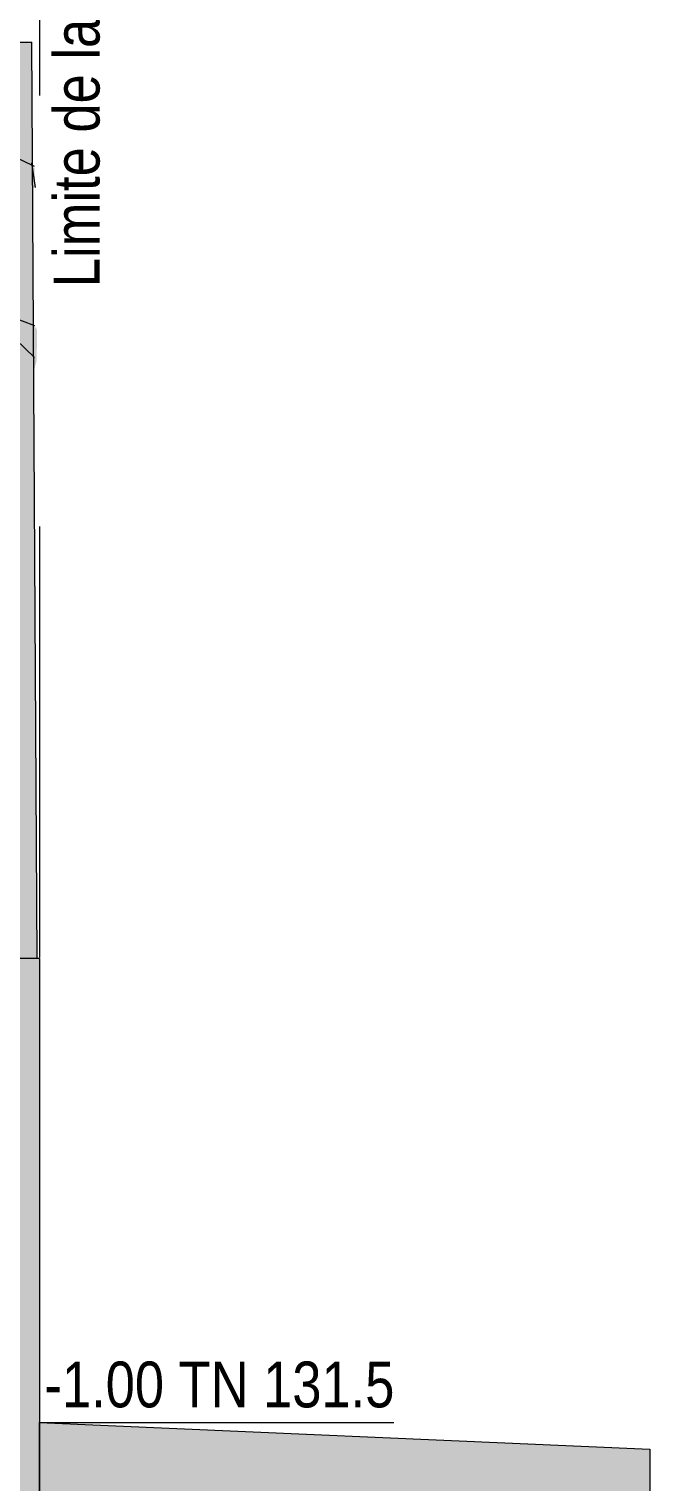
# Model space of a CAD drawing. Header units: centimetres. Extents: x -4381 to 5639, y -3920 to 4826.
# Drawn here: x 96.38 to 100.44, y 30.81 to 40.33 of the extents above; entities that cross this region are included whole.
import ezdxf
from ezdxf.xclip import XClip

# ---------------------------------------------------------------- set-up
doc = ezdxf.new("R2010")
doc.units = ezdxf.units.CM
doc.header["$MEASUREMENT"] = 0
doc.header["$XCLIPFRAME"] = 0
doc.set_wipeout_variables(frame=1)
doc.linetypes.add('Dashed', pattern=[0.564444446563721, 0.28222222328186, -0.282222223281861])
doc.linetypes.add('Wipeout_Contour', pattern=[100, 0, -100])
for name, color, linetype, lineweight in [('00- Texts and Fills_Pen_No__20', 1, 'Continuous', 5), ('0_Pen_No__1', 7, 'Continuous', 5), ('0_Pen_No__20', 1, 'Continuous', 5), ('Mur de clôture_Pen_No__1', 7, 'Continuous', 5), ('Mur de clôture_Pen_No__7', 7, 'Continuous', 5)]:
    doc.layers.add(name, color=color, linetype=linetype, lineweight=lineweight)
for name, color, linetype, lineweight, true_color in [('00-TREES_Pen_No__181', 7, 'Continuous', 5, 0xddeaa8), ('Mur de clôture_Pen_No__180', 7, 'Continuous', 5, 0xe2e3c6), ('veg_Pen_No__158', 7, 'Continuous', 5, 0x7b6544)]:
    doc.layers.add(name, color=color, linetype=linetype, lineweight=lineweight, true_color=true_color)
doc.layers.add('Drawing & Figure', color=7, linetype='Continuous')
doc.layers.add('Mur de clôture', color=7, linetype='Continuous')
doc.styles.add('GENERATED_STYLE_2', font='')
doc.styles.get('GENERATED_STYLE_2').set_extended_font_data('Arial Narrow Occidental')

# ---------------------------------------------------------------- blocks, each defined once
blk = doc.blocks.new('Drawing_7_7', base_point=(-363.0918638569751, 32.20361154116348))
at = {"layer": '0_Pen_No__1', "linetype": 'Continuous', "lineweight": 0, "ltscale": 10, "true_color": 0x000000}
blk.add_hatch(color=18, dxfattribs=at).paths.add_polyline_path([(51.74639854345053, 23.62539643196403), (100.4426918858541, 23.62539643196403), (100.4426918858541, 28.60361127146268), (100.4426918858541, 31.0297621111293), (96.44269214135296, 31.20361227156144), (96.44269214135296, 28.60361127146268), (96.1426912129998, 28.30361107196766), (96.1426912129998, 31.00812231277261), (90.06688160275954, 31.42326752218309), (90.06688160275954, 28.60361127146268), (63.66688153979258, 28.60361127146268), (63.66688153979258, 31.90361127933355), (61.66688239640017, 31.90361127933355), (61.66688239640017, 28.60361127146268), (55.5298960776699, 28.60361127146268), (55.52974447517551, 32.40361234068341), (52.77856809156872, 32.30886952799264), (51.74639854345053, 32.30886952799264)])
at = {"layer": '0_Pen_No__1', "linetype": 'Continuous', "ltscale": 10}
for p, q in [((96.44269187189254, 31.20361215521309), (100.442691885854, 31.02976233576032)), ((96.44269187189254, 28.60361171075894), (96.44269187189254, 31.20361215521309)), ((100.442691885854, 31.02976233576032), (100.442691885854, 28.60361171075894))]:
    blk.add_line(p, q, dxfattribs=at)
at = {"layer": '0_Pen_No__20', "linetype": 'Continuous', "ltscale": 10}
blk.add_line((96.44269187189254, 31.20361215521309), (98.76385805770589, 31.20361215521309), dxfattribs=at)
at = {"layer": '00- Texts and Fills_Pen_No__20', "linetype": 'Continuous', "insert": (96.73226795548982, 40.24196247046311), "char_height": 0.3, "attachment_point": 5, "rotation": 90, "style": 'GENERATED_STYLE_2'}
blk.add_mtext('\\A1;{\\fArial Narrow Occidental|b0|i0|c0|p34;Limite de la propriété}', dxfattribs=at)
at = {"layer": '00- Texts and Fills_Pen_No__20', "linetype": 'Continuous', "insert": (97.6224241802604, 31.45028323592813), "char_height": 0.3000000000000002, "attachment_point": 5, "style": 'GENERATED_STYLE_2'}
blk.add_mtext('\\A1;{\\fArial Narrow Occidental|b0|i0|c0|p34;-1.00 TN 131.5}', dxfattribs=at)
at = {"color": 254, "linetype": 'Wipeout_Contour', "lineweight": 0, "ltscale": 308.7265936867975}
blk.add_wipeout([(96.42787696855288, 34.24196247046311), (96.0934282434347, 40.24196247046311), (96.12787763166226, 34.24196247046311)], dxfattribs=at).dxf.layer = 'Mur de clôture'
at = {"layer": 'Mur de clôture_Pen_No__180', "linetype": 'Continuous', "ltscale": 10}
blk.add_hatch(color=256, dxfattribs=at).paths.add_polyline_path([(96.42787696855288, 34.24196247046311), (96.0934282434347, 40.24196247046311), (96.12787763166226, 34.24196247046311)])
at = {"color": 254, "linetype": 'Wipeout_Contour', "lineweight": 0, "ltscale": 310.7584982759793}
blk.add_wipeout([(96.42787696855288, 34.24196247046311), (96.39330616334432, 40.24196247046311), (96.0934282434347, 40.24196247046311)], dxfattribs=at).dxf.layer = 'Mur de clôture'
at = {"layer": '00-TREES_Pen_No__181', "linetype": 'Continuous', "ltscale": 10}
blk.add_hatch(color=256, dxfattribs=at).paths.add_polyline_path([(96.42760265264005, 38.35869194437652), (96.29058324800796, 38.57183522588862), (95.94458991526693, 38.95908900481225), (95.61372993766169, 39.11389566364474), (95.08710768334554, 39.11389566364474), (94.86795046992604, 39.12511992772686), (94.96171208258177, 39.16209476763576), (95.06200257227162, 39.1942707512043), (95.2125031428543, 39.2263818280973), (95.41314902890949, 39.21029387162677), (95.5510646259313, 39.25855788229335), (95.6639400185546, 39.25855788229335), (95.82689581997484, 39.29066895918633), (95.92725114571277, 39.33893289922539), (96.01502163914458, 39.37110895342144), (96.15293716553879, 39.35502092632341), (96.31595780300711, 39.27464583876386), (96.41624829269686, 39.29066895918633), (96.41024898068258, 39.42856605180223), (96.32847801114757, 39.51577110144253), (95.96487632367214, 39.74080840765068), (95.61372993766169, 39.80509546811223), (95.17487803552243, 39.74080840765068), (94.91189532625484, 39.68504651060451), (94.57300542528743, 39.59614618900209), (94.71092109293666, 39.67652127656165), (94.83431306205885, 39.76520561925893), (95.53848749202318, 40.271310230724), (95.40056398472103, 40.36772115165663), (95.07458761646008, 40.38380917875465), (94.77358647529455, 40.30343409119509), (94.5855256334279, 40.2713229436746), (94.40998478781921, 40.09448481208496), (94.22192394595248, 39.85335947877878), (94.10904848270167, 39.59614618900209), (94.06954348311399, 39.86249662951039), (94.03379819741025, 40.07839678498694), (93.9335077783479, 40.2713229436746), (93.83315238198264, 40.43207311879372), (93.70782175852187, 40.51244820635327), (93.59494629527099, 40.54455935387377), (93.43192565780276, 40.44809623921619), (93.28147382019729, 40.41596220838461), (93.18113459753015, 40.30343409119509), (93.26890494970704, 40.19094785611504), (93.31905019455186, 40.06230875788892), (93.54480105042606, 39.82118349521024), (93.54480105042606, 39.69260923303217), (93.31905019455186, 39.83727145168076), (92.90530340348661, 40.03019761036843), (92.57926205792266, 40.07839678498694), (92.24070057484566, 40.03019761036843), (92.01501455501955, 39.96584564323134), (91.87824149911901, 39.92330627421862), (91.87703412194975, 39.9015585827698), (91.85008499739169, 39.82410839200511), (91.92724427347025, 39.75689636412121), (92.02106796770133, 39.68203269378298), (92.19055533000082, 39.56397020543355), (92.50401177263123, 39.38713207384392), (92.617885202504, 39.35000877492304), (92.76423676040446, 39.35600886383981), (92.91782339974458, 39.35502085569591), (93.02341441293089, 39.31899235370395), (93.11209148099522, 39.20908804826265), (92.54814139050866, 39.0812874397559), (92.30336588657605, 38.93705746142761), (92.07767993737752, 38.80841836320148), (91.92724420284276, 38.69593212812143), (91.80394214253225, 38.522633140723), (91.6878756580541, 38.24763641063117), (91.90213916239625, 38.22970472318656), (92.10278490719644, 38.21361676671604), (92.22818050796029, 38.27796866322562), (92.54163687996319, 38.35834375078518), (92.85515808801419, 38.48691808359076), (92.98308328343686, 38.67462564668584), (93.10840550222466, 38.73360067136791), (93.21875970486211, 38.80841836320148), (93.00559382254896, 38.58338112762084), (92.84257318508074, 38.37436687120765), (92.67955247698501, 38.00466741697841), (92.61791903307798, 37.75928875416749), (92.62858435109891, 37.37106963852852), (92.68435705415303, 37.17878039866577), (92.93968981602649, 37.30313438501066), (93.1554530954017, 37.41586414372215), (93.3047681127137, 37.47772324250217), (93.38795791816298, 37.64410285340065), (93.59273275868958, 38.03872110335013), (93.76290251237629, 38.58946757745053), (93.81058000271638, 38.74377345233454), (93.85825749305656, 38.61555711118937), (93.84044248224743, 38.38800144009545), (93.91667886874018, 37.8931064728193), (93.94659780918522, 37.71126141626453), (94.0714233753697, 37.50632886452303), (94.20933897239152, 37.37775467297246), (94.3598395429742, 37.23302761827582), (94.4587391652413, 37.11925568012538), (94.53297008377729, 37.03990539763895), (94.61743973021406, 36.94263734132608), (94.71214810455182, 36.86584674081485), (94.75869855073284, 36.87352578674047), (94.82386005031299, 36.97591320700377), (94.89583766898315, 37.15253154580308), (94.96171215320928, 37.3294906623059), (95.0118573274267, 37.50632886452303), (95.04948250538607, 37.68316706674018), (94.99933726054124, 37.90820430232083), (94.86473374028748, 38.17200565497941), (94.78811299892173, 38.40816573354741), (94.88196819301935, 38.3143105394498), (95.0118573274267, 38.16541766272502), (95.18699743258159, 38.04980969199836), (95.3504188105037, 37.97249143340986), (95.57734956944816, 37.85996628257548), (95.73519681292595, 37.83863557590625), (95.91864101741088, 37.75331267860184), (96.14261354337899, 37.75971195416736), (96.31031304105946, 37.77594031811447), (96.42513457453674, 38.15336804563916)])
at = {"layer": 'Mur de clôture', "linetype": 'Continuous', "lineweight": 0, "ltscale": 10, "true_color": 0x000000}
blk.add_hatch(color=18, dxfattribs=at).paths.add_polyline_path([(96.44269188585409, 26.94196247046312), (96.44269188585409, 34.24196247046313), (96.14269122274325, 34.24196247046313), (96.14269122274325, 26.94196247046312)])
at = {"layer": 'Mur de clôture_Pen_No__180', "linetype": 'Continuous', "ltscale": 10}
blk.add_hatch(color=256, dxfattribs=at).paths.add_polyline_path([(96.42787696855288, 34.24196247046311), (96.39330616334432, 40.24196247046311), (96.0934282434347, 40.24196247046311)])
at = {"layer": '0_Pen_No__20', "linetype": 'Dashed', "ltscale": 10}
blk.add_line((96.44553852626727, 28.60361171075894), (96.44553852626727, 45.11706607426095), dxfattribs=at)
at = {"layer": 'Mur de clôture_Pen_No__1', "linetype": 'Continuous', "ltscale": 10}
for q in [(96.14269092752382, 34.24196254303784), (96.44269187189254, 26.94196229986858)]:
    blk.add_line((96.44269187189254, 34.24196254303784), q, dxfattribs=at)
at = {"layer": 'Mur de clôture_Pen_No__7', "linetype": 'Continuous', "ltscale": 10}
for p in [(96.09342849600573, 40.24196256398002), (96.42787664314703, 34.24196254303784)]:
    blk.add_line(p, (96.39330608293278, 40.24196256398002), dxfattribs=at)
at = {"layer": 'veg_Pen_No__158', "linetype": 'Continuous', "ltscale": 10}
for p, q in [((96.39120828079224, 39.45148372391564), (96.41624839018885, 39.29066915788818)), ((95.92725150942533, 38.56729313793655), (96.41024886473124, 38.38603969508709))]:
    blk.add_line(p, q, dxfattribs=at)
for centre, radius, start, end in [((95.45505561892789, 37.57178364079407), 2.088069683758631, 62.7771342271224, 134.3213000000004), ((94.29652551545962, 36.10420838289809), 2.960636361682053, 44.44341680363861, 95.82273000000356)]:
    blk.add_arc(centre, radius, start, end, dxfattribs=at)

msp = doc.modelspace()

# ---------------------------------------------------------------- block references
at = {"layer": 'Drawing & Figure', "color": 151, "linetype": 'Continuous', "lineweight": 5, "ltscale": 10, "true_color": 0x80c2ff}
ref = msp.add_blockref('Drawing_7_7', (-363.0918638569751, 32.20361154116348), dxfattribs=at)
XClip(ref).set_block_clipping_path([(51.74639846186933, 23.62539661750746), (100.442691885854, 45.11706572446433)])

doc.saveas('drawing.dxf')
